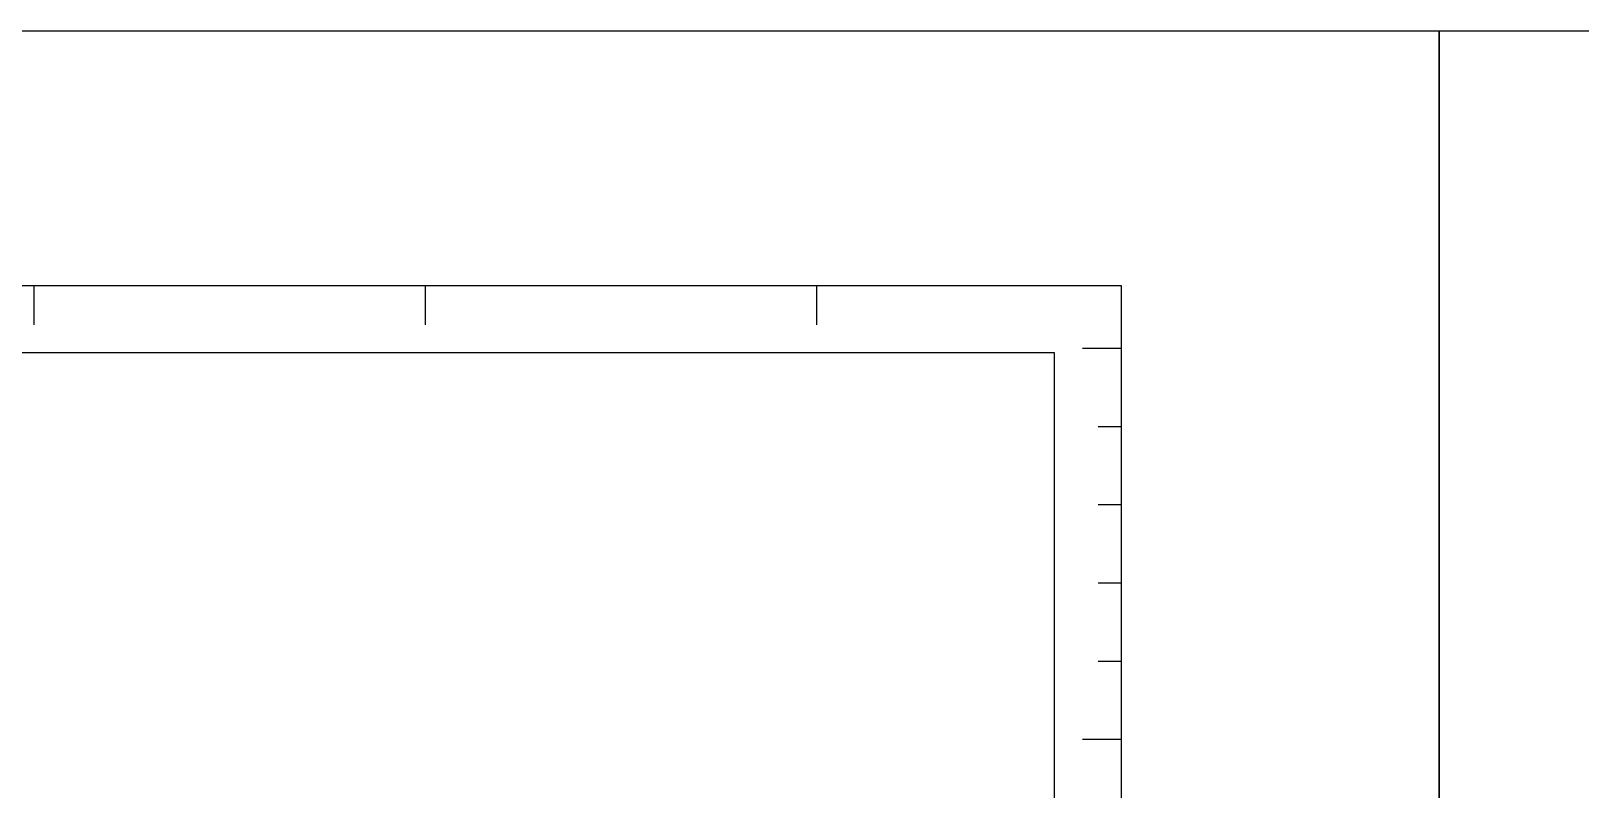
# Model space of a CAD drawing. Header units: millimetres. Extents: x 91591 to 1353697, y 75729 to 160586.
# Drawn here: x 666358 to 694131, y 147002 to 160586 of the extents above; entities that cross this region are included whole.
import ezdxf

# ---------------------------------------------------------------- set-up
doc = ezdxf.new("R2010")
doc.units = ezdxf.units.MM
doc.layers.add('DEFPOINT', color=142, linetype='Continuous', plot=False)

# ---------------------------------------------------------------- blocks, each defined once
blk = doc.blocks.new('zw$9A02')
at = {"color": 7}
for p, q in [((71113.57787962607, -3425.293628775515), (71113.57787962607, -3951.099264790537)), ((76371.63470912643, -3425.293628775515), (76371.63470912643, -3951.099264790537)), ((81629.6916830435, -3425.293628775515), (81629.6916830435, -3951.099264790537)), ((85730.9760699867, -4266.582704165251), (85205.1703437115, -4266.582704165251)), ((85730.9760699867, -5318.194120611996), (85415.4926667154, -5318.194120611996)), ((85730.9760699867, -6369.805392640177), (85415.4926667154, -6369.805392640177)), ((85730.9760699867, -7421.416809087154), (85415.4926667154, -7421.416809087154)), ((85730.9760699867, -8473.0282977405), (85415.4926667154, -8473.0282977405)), ((85730.9760699867, -9524.639497562079), (85205.1703437115, -9524.639497562079))]:
    blk.add_line(p, q, dxfattribs=at)
blk.add_lwpolyline([(0, -63642.85714285681), (0, 0), (90000.00000000012, 0), (90000.00000000012, -63642.85714285681)], close=True)
at = {"color": 4}
blk.add_lwpolyline([(3810.449194765185, -61579.40302305109), (85730.9760699867, -61579.40302305109), (85730.9760699867, -3425.293628775515), (3810.449194765185, -3425.293628775515)], close=True, dxfattribs=at)
at = {"layer": 'DEFPOINT', "color": 150}
blk.add_lwpolyline([(4710.449194765184, -56998.76328211511), (84830.9760699867, -56998.76328211511), (84830.9760699867, -4325.293628775514), (4710.449194765184, -4325.293628775514)], close=True, dxfattribs=at)

msp = doc.modelspace()

# ---------------------------------------------------------------- block references
at = {"xscale": 1.333333333333333, "yscale": 1.333333333333333, "zscale": 1.333333333333333}
for p in [(571590.7912110055, 160586.4358092988), (691590.7912110056, 160586.4358092988)]:
    msp.add_blockref('zw$9A02', p, dxfattribs=at)

doc.saveas('drawing.dxf')
